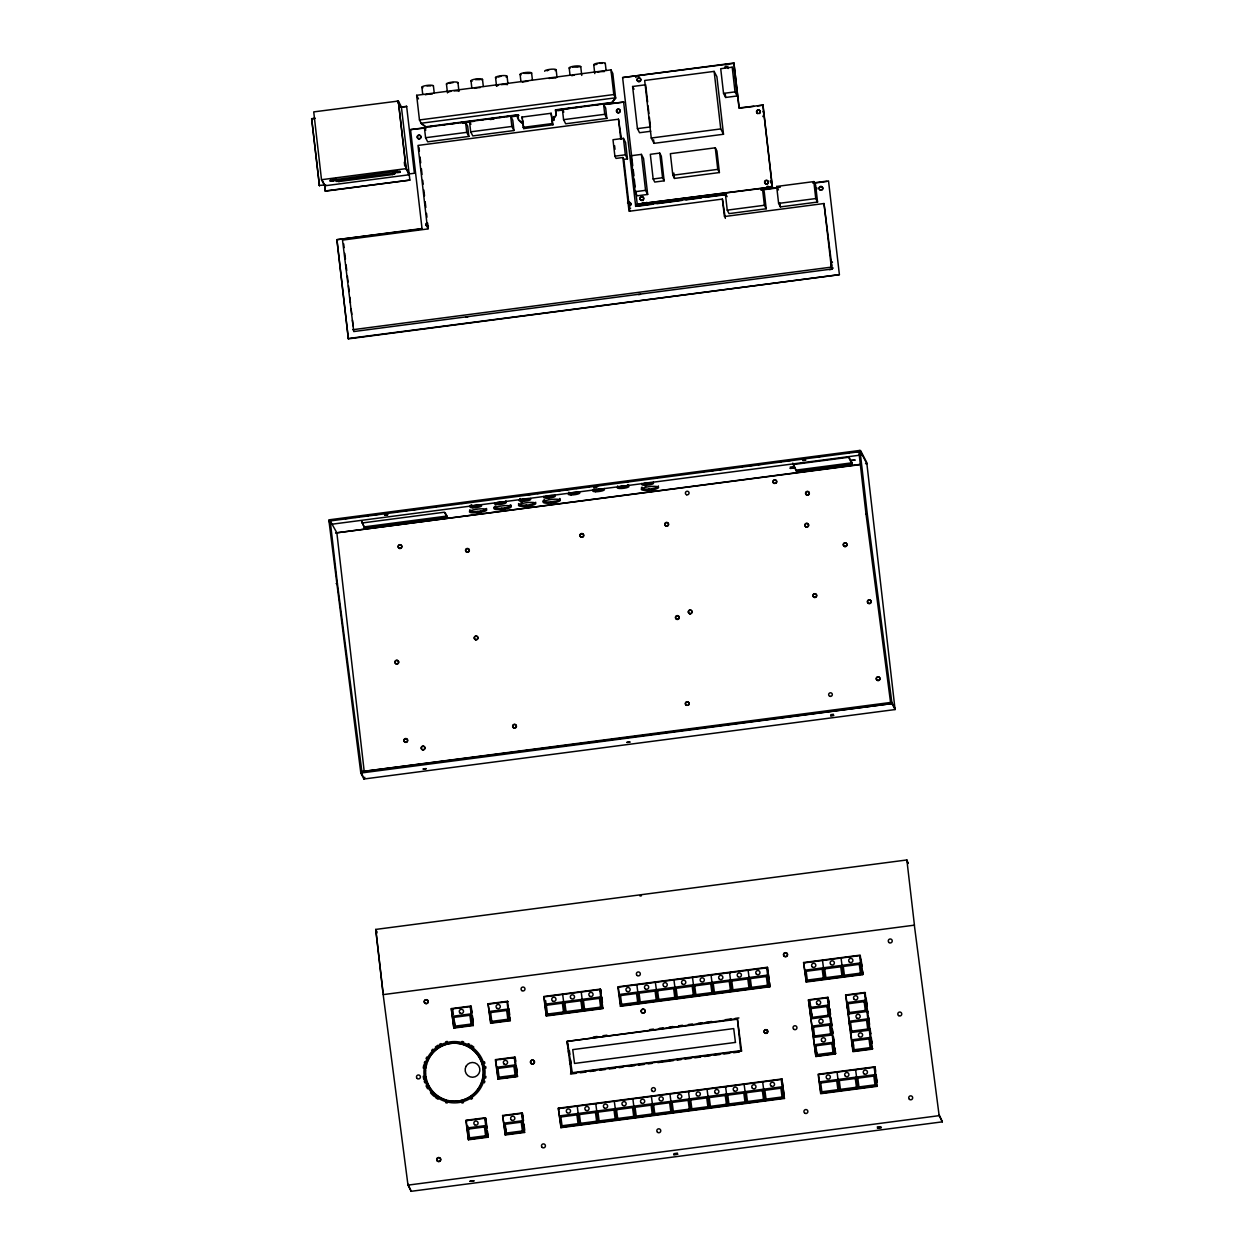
<?xml version="1.0" encoding="UTF-8"?>
<svg xmlns="http://www.w3.org/2000/svg" width="1254" height="1254" viewBox="0 0 1254 1254"><rect width="100%" height="100%" fill="white"/><g stroke="black" fill="none" stroke-linecap="round" stroke-linejoin="round"><path stroke-width="1.5" d="M333.642 179.933L338.439 181.611L392.408 174.572C395.323 174.902 397.549 170.293 393.192 171.751L330.006 180.357L330.664 179.918M877.314 1126.86L880.794 1126.703M529.251 73.39L523.858 73.328M546.995 70.851L548.719 70.052M454.356 1021.947L455.092 1027.528L454.089 1027.575L455.014 1026.148L453.87 1017.37L452.616 1016.273L471.159 1013.843L469.905 1015.27L453.87 1017.37M490.643 1012.558L506.679 1010.473L507.933 1009.047L489.389 1011.461L490.643 1012.558L491.787 1021.352L490.863 1022.762L491.866 1022.715M513.983 1076.622L517.683 1076.136L498.136 1078.612L499.076 1077.202L497.932 1068.408L496.662 1067.311L515.206 1064.881L513.968 1066.323L497.932 1068.408M546.336 1005.285L562.372 1003.184L563.626 1001.758L564.88 1002.855L580.915 1000.755L582.169 999.328L583.423 1000.426L599.459 998.341L600.713 996.914L545.082 1004.188L546.336 1005.285L547.481 1014.063L546.556 1015.474L603.19 1008.153M469.639 1139.212L468.635 1139.275L469.576 1137.848L468.432 1129.07L467.162 1127.973L485.706 1125.543L484.467 1126.97L468.432 1129.07M547.481 1014.063L563.516 1011.962L565.099 1013.06L566.024 1011.633L564.88 1002.855M566.024 1011.633L582.06 1009.548L583.643 1010.63L584.568 1009.219L583.423 1000.426M503.998 1115.809L502.995 1115.856L521.539 1113.427L523.968 1132.033L505.409 1134.462L506.35 1133.052L505.205 1124.258L503.951 1123.161L522.495 1120.731L521.241 1122.173L505.205 1124.258M770.081 986.334L620.73 1005.771L621.655 1004.36L620.511 995.582L619.257 994.485L767.62 975.079L766.366 976.505L750.331 978.606L749.077 977.509L747.823 978.935L731.787 981.036L730.533 979.938L729.279 981.365L713.244 983.449L711.974 982.352L710.736 983.779L694.7 985.879L693.431 984.782L692.192 986.208L676.141 988.309L674.887 987.211L673.649 988.638L657.598 990.738L656.344 989.625L655.09 991.068L639.054 993.152L637.8 992.055L636.546 993.481L620.511 995.582M639.054 993.152L640.198 1001.946L639.274 1003.357L637.69 1002.259L621.655 1004.36M559.676 1108.536L558.673 1108.583L781.211 1079.475L783.64 1098.081L561.102 1127.174L562.027 1125.763L560.883 1116.985L559.629 1115.888L782.167 1086.779L780.913 1088.206L764.877 1090.306L763.623 1089.209L762.369 1090.635L746.334 1092.736L745.08 1091.623L743.826 1093.065L727.79 1095.15L726.536 1094.052L725.282 1095.479L709.247 1097.579L707.993 1096.482L706.739 1097.908L690.703 1100.009L689.449 1098.912L688.195 1100.338L672.16 1102.438L670.906 1101.325L669.652 1102.752L653.616 1104.852L652.362 1103.755L651.108 1105.182L635.073 1107.282L633.803 1106.185L632.565 1107.611L616.529 1109.712L615.259 1108.599L614.021 1110.041L597.986 1112.126L596.716 1111.028L595.478 1112.455L579.426 1114.555L578.172 1113.458L576.918 1114.884L560.883 1116.985M657.598 990.738L658.742 999.516L657.817 1000.927L656.234 999.846L640.198 1001.946M562.027 1125.763L578.063 1123.662L579.646 1124.744L580.571 1123.333L579.426 1114.555M676.141 988.309L677.285 997.087L676.361 998.497L674.777 997.416L658.742 999.516M580.571 1123.333L596.622 1121.233L598.189 1122.33L599.114 1120.919L597.986 1112.126M694.7 985.879L695.845 994.657L694.904 996.084L693.337 994.986L677.285 997.087M599.114 1120.919L615.165 1118.819L616.733 1119.9L617.673 1118.49L616.529 1109.712M713.244 983.449L714.388 992.243L713.448 993.654L711.88 992.572L695.845 994.657M635.073 1107.282L636.217 1116.06L635.276 1117.471L633.709 1116.389L617.673 1118.49M731.787 981.036L732.932 989.814L731.991 991.224L730.424 990.143L714.388 992.243M653.616 1104.852L654.76 1113.63L653.82 1115.057L652.252 1113.96L636.217 1116.06M750.331 978.606L751.475 987.384L750.535 988.795L748.967 987.713L732.932 989.814M672.16 1102.438L673.304 1111.216L672.379 1112.627L670.796 1111.546L654.76 1113.63M690.703 1100.009L691.847 1108.787L690.923 1110.198L689.339 1109.116L673.304 1111.216M709.247 1097.579L710.391 1106.357L709.466 1107.768L707.883 1106.686L691.847 1108.787M862.533 970.455L863.018 974.17L806.385 981.506L807.31 980.079L806.165 971.301L804.911 970.204L860.542 962.931L859.303 964.357L843.268 966.458L841.998 965.361L840.76 966.787L824.709 968.872L823.455 967.774L822.201 969.201L806.165 971.301M727.79 1095.15L728.935 1103.943L728.01 1105.354L726.427 1104.257L710.391 1106.357M807.31 980.079L823.345 977.995L824.928 979.076L825.853 977.665L824.709 968.872M746.334 1092.736L747.478 1101.514L746.553 1102.924L744.97 1101.843L728.935 1103.943M812.169 1017.386L811.244 1018.797L829.787 1016.383L828.22 1015.285L812.169 1017.386L811.024 1008.608L809.77 1007.511L828.314 1005.081L827.076 1006.507L811.024 1008.608M825.853 977.665L841.904 975.565L843.472 976.647L844.412 975.236L843.268 966.458M764.877 1090.306L766.022 1099.084L765.097 1100.495L763.514 1099.413L747.478 1101.514M814.598 1035.992L813.674 1037.403L832.217 1034.973L830.634 1033.892L814.598 1035.992L813.454 1027.198L812.2 1026.101L830.744 1023.687L829.49 1025.114L813.454 1027.198M815.884 1045.805L831.919 1043.704L833.158 1042.278L814.614 1044.707L815.884 1045.805L817.028 1054.583L816.088 1055.993L835.634 1053.532L834.913 1047.952M849.334 1013.906L848.331 1013.953L849.271 1012.542L848.127 1003.764L846.858 1002.651L865.401 1000.237L864.163 1001.664L848.127 1003.764M850.541 1022.355L866.577 1020.254L867.831 1018.828L849.287 1021.258L850.541 1022.355L851.685 1031.133L850.761 1032.544L870.307 1030.083L870.793 1033.798M820.727 1083.001L836.763 1080.901L838.017 1079.475L839.271 1080.572L855.306 1078.487L856.56 1077.045L857.814 1078.158L873.85 1076.057L875.104 1074.631L819.473 1081.904L820.727 1083.001L821.872 1091.779L820.931 1093.19L821.934 1093.143M852.971 1040.961L869.006 1038.861L870.26 1037.434L851.717 1039.848L852.971 1040.961L854.115 1049.739L853.175 1051.15L854.178 1051.103M821.872 1091.779L837.907 1089.679L839.49 1090.776L840.415 1089.365L839.271 1080.572M840.415 1089.365L856.451 1087.265L858.034 1088.347L858.959 1086.936L857.814 1078.158M333.83 178.632L336.291 180.451L339.003 180.513L392.957 173.428L395.919 171.046L396.045 172.064M555.491 109.85L556.086 114.976L552.544 119.961L556.259 115.305L555.491 109.85L611.78 102.483L615.495 97.828L421.156 123.237L425.811 126.795L517.886 114.757L518.451 118.519M604.193 103.831L611.952 102.812L615.651 98.157L612.83 73.484L610.964 69.879L416.642 95.304L419.463 119.961L421.328 123.566L425.984 127.124M790.13 467.131L793.249 466.66M399.995 171.249L396.342 171.673L397.408 171.155M497.979 77.121L500.973 76.228M578.204 67.136L572.435 67.073M677.489 1153.1L673.947 1153.664M384.586 513.748L387.564 513.403M384.727 514.986L387.705 514.642M387.564 513.638L384.649 513.968M387.705 514.877L384.79 515.206M593.691 487.649L596.653 487.32M596.653 487.555L593.785 487.9M802.638 460.328L805.617 459.983M805.617 460.218L802.67 460.547M423.178 768.906L426.156 768.561M426.141 768.796L423.272 769.141M626.922 742.258L629.884 741.929M629.884 742.164L627 742.509M830.65 715.626L833.612 715.282M833.471 714.278L830.822 714.67M833.644 715.501L830.665 715.83M449.089 83.375L453.274 82.529M597.515 63.703L596.183 64.565M639.995 896.014L641.468 895.779M475.376 79.613L480.094 79.598M480.627 512.525L480.721 512.259A8.715 1.787 -6.5 0 0 484.734 508.952A8.715 1.787 -6.5 0 0 470.454 510.833A8.715 1.787 -6.5 0 0 477.147 512.729L480.627 512.525L480.58 511.021A8.715 1.787 -6.5 0 0 486.568 508.481M493.841 507.243A8.715 1.787 -6.5 0 0 501.553 508.278L502.039 509.72L505.174 509.312L505.143 507.807A8.715 1.787 -6.5 0 0 511.052 505.738M518.56 504.484A8.715 1.787 -6.5 0 0 526.1 505.064C525.771 507.447 530.74 506.82 529.69 504.594A8.715 1.787 -6.5 0 0 535.709 502.243M554.284 502.901L554.378 502.619A8.715 1.787 -6.5 0 0 558.391 499.327A8.715 1.787 -6.5 0 0 544.111 501.192A8.715 1.787 -6.5 0 0 550.804 503.089L554.284 502.901L554.237 501.396A8.715 1.787 -6.5 0 0 559.692 498.449M529.611 505.879L529.831 505.832A8.715 1.787 -6.5 0 0 533.843 502.541A8.715 1.787 -6.5 0 0 519.548 504.406A8.715 1.787 -6.5 0 0 526.241 506.302L526.476 506.287M652.378 489.812L652.597 489.781A8.715 1.787 -6.5 0 0 656.61 486.489A8.715 1.787 -6.5 0 0 642.314 488.355A8.715 1.787 -6.5 0 0 649.008 490.251L652.488 490.048L652.456 488.543A8.715 1.787 -6.5 0 0 658.366 485.909M426.956 85.915L430.78 85.899M570.805 1069.615L571.291 1073.377L567.043 1041.416L737.368 1018.624L741.6 1051.103M324.661 185.811L409.18 174.761L406.03 168.647L398.255 100.837L401.405 106.935L409.87 180.106L325.35 191.157L324.661 185.811L321.51 179.714L313.735 111.888L398.349 101.041L406.014 167.832L409.165 173.93M632.737 165.81L622.611 77.56L733.903 63.014L739.217 108.252L753.873 106.339M311.65 118.675L319.425 185.67L311.65 118.675L315.13 118.221M401.405 106.935L406.735 106.449L400.465 107.28M734.076 63.343L622.611 77.56M311.76 118.879L314.895 118.472M732.211 67.199L720.721 68.704L723.542 93.376L725.658 97.467L737.148 95.962L734.327 71.306L732.211 67.199L735.032 91.871L737.148 95.962M714.137 71.384L644.666 80.475L651.265 138.018L654.008 143.348L723.495 134.256L716.896 76.713L714.137 71.384L720.736 128.927L723.495 134.256M650.732 131.262L639.54 132.72L637.424 128.629L632.596 86.495L645.653 84.786L647.628 102.013M419.463 119.961L613.802 94.552L615.651 98.157M429.824 126.623L435.577 125.87M441.33 125.118L445.154 124.616M450.923 123.864L454.747 123.362M460.5 122.61L473.934 120.854M479.686 120.102L483.527 119.6M489.279 118.848L493.12 118.346M498.873 117.594L502.713 117.092M506.538 116.591L518.059 115.086M555.663 110.18L569.253 108.393M575.069 107.64L580.9 106.872M584.772 106.371L588.659 105.853M594.49 105.101L598.362 104.584M424.401 127.453L465.563 122.061L467.679 126.168L468.855 136.435L427.692 141.827L425.576 137.721L424.401 127.453L425.811 130.181M469.513 121.56L510.676 116.167L512.792 120.259L513.968 130.541L472.805 135.918L470.689 131.827L469.513 121.56L470.924 124.287M562.403 109.411L603.566 104.019L605.682 108.126L606.858 118.393L565.695 123.785L563.579 119.679L562.403 109.411L563.814 112.139M422.065 228.886L410.544 129.601L426.046 127.579M462.836 122.767L474.451 121.246M511.256 116.434L518.999 115.415M555.804 110.603L563.548 109.6M604.209 104.27L623.755 102.076L606.325 104.348M426.203 127.908L410.544 129.601M463.008 123.096L466.88 122.578M490.126 119.538L493.998 119.036M511.428 116.763L515.3 116.246M557.905 110.681L563.72 109.929M521.899 117.092L551.149 113.268L552.967 124.773L523.717 128.598L521.899 117.092L522.526 118.331M723.542 93.376L735.032 91.871M425.576 137.721L466.739 132.344L468.855 136.435M470.689 131.827L511.851 126.45L513.968 130.541M563.579 119.679L604.741 114.302L606.858 118.393M523.075 127.375L552.324 123.55L552.967 124.773M621.529 139.288L618.488 119.208L417.99 145.433L427.567 228.98L342.514 240.094L353.753 331.558L832.248 268.983L824.003 203.524L724.404 216.55L722.398 199.072L629.038 211.283L622.877 157.518L616.043 158.412L614.883 156.17L612.987 139.727L623.442 138.363L625.558 142.454L627.439 158.897L623.834 159.368L622.877 157.518M733.903 63.014L739.045 107.922L763.012 105.132L772.386 186.83L762.745 188.1M757.526 105.853L763.012 105.132M637.424 128.629L650.481 126.92L649.854 125.682M321.51 179.714L406.03 168.647M651.265 138.018L720.736 128.927M319.315 185.467L325.695 184.855M408.114 174.071L414.384 173.256L406.625 106.245M325.241 190.953L409.87 180.106M614.883 156.17L625.323 154.806L627.439 158.897M641.437 154.383L630.997 155.747L635.12 191.721L637.236 195.812L647.675 194.448L643.553 158.474L641.437 154.383L645.559 190.342L647.675 194.448M659.729 153.082L650.324 154.32L653.162 178.977L654.745 182.049L664.15 180.811L661.313 156.154L659.729 153.082L662.551 177.739L664.15 180.811M715.282 147.8L670.357 153.678L672.834 175.246L674.48 178.429L719.404 172.55L716.927 150.966L715.282 147.8L717.758 169.368L719.404 172.55M672.834 175.246L717.758 169.368M653.162 178.977L662.551 177.739M635.12 191.721L645.559 190.342M813.078 182.927L828.518 180.905L839.396 274.657L348.361 338.862L336.856 239.686L421.893 228.557M336.856 239.686L420.137 229.137M772.386 186.83L637.126 204.167L762.448 188.319L764.25 191.799L766.194 208.76L729.044 213.619L727.242 210.139L725.298 193.163L727.101 196.659M776.665 186.454L813.815 181.595L815.617 185.075L817.561 202.051L780.411 206.91L778.609 203.414L776.665 186.454L778.452 189.934M635.559 206.142L726.238 194.276M760.974 189.746L780.27 187.222M637.643 206.22L653.083 204.198M656.955 203.697L682.035 200.405M685.891 199.903L701.331 197.897M705.187 197.38L724.483 194.856M761.147 190.059L776.587 188.053M813.25 183.256L826.762 181.485M727.242 210.139L764.391 205.28L766.194 208.76M778.609 203.414L815.758 198.555L817.561 202.051M352.797 329.708L831.308 267.133L832.248 268.983M348.189 338.533L839.396 274.657M866.89 463.761L859.993 450.405L328.83 519.861L360.823 773.044L363.911 779.016L895.074 709.56L866.749 462.522L860.902 451.221L855.087 451.973M345.258 518.639L349.129 518.137M354.945 517.385L358.816 516.867M364.632 516.115L368.519 515.598M374.335 514.845L378.206 514.344M384.022 513.576L387.894 513.074M393.709 512.306L397.596 511.804M403.412 511.036L407.284 510.535M413.099 509.767L416.986 509.265M422.802 508.513L426.673 507.995M432.489 507.243L436.361 506.726M461.566 503.434L465.438 502.932M527.479 494.813L531.351 494.311M537.167 493.543L541.054 493.041M546.869 492.289L550.741 491.772M556.557 491.019L560.428 490.502M566.244 489.75L570.131 489.232M575.947 488.48L579.818 487.978M585.634 487.21L589.505 486.709M595.321 485.941L599.208 485.439M624.398 482.147L628.285 481.63M653.475 478.338L657.362 477.837M700.014 472.256L703.886 471.755M709.701 470.987L713.573 470.485M719.388 469.717L723.276 469.215M729.091 468.447L732.963 467.946M738.778 467.178L742.65 466.676M748.466 465.924L752.353 465.406M758.168 464.654L762.04 464.137M777.543 462.115L781.43 461.613M787.246 460.845L791.117 460.343M816.323 457.052L820.194 456.534M845.4 453.243L849.271 452.741M860.432 453.838L861.686 453.682L861.827 454.904L860.134 451.628L328.971 521.1L330.664 524.376L859.883 455.171M793.014 464.56L848.597 457.287L852.093 464.043L796.509 471.316L792.873 463.322L796.509 471.316M362.014 522.996L444.449 512.212L447.067 517.291L364.632 528.075L361.873 521.758L364.632 528.075M501.788 508.262L504.923 507.854M526.335 505.048L529.596 504.876L529.737 506.099M652.488 490.048L652.346 488.825L648.867 489.013A8.715 1.787 -6.5 0 1 641.437 488.511M796.368 470.078L851.952 462.82L852.093 464.043M364.491 526.852L446.926 516.068L447.067 517.291M860.949 464.262L335.602 532.966L859.131 464.764M865.511 463.666L866.765 463.51M336.135 583.565L337.389 583.408L330.225 520.927L336.856 532.809L364.224 771.555M890.559 702.459L866.044 514.281L867.298 514.109L859.993 450.405M360.823 773.044L891.986 703.572L895.074 709.56M364.898 777.37L363.644 777.543L363.911 779.016M939.121 1114.618L942.35 1121.844L411.187 1191.3L407.989 1185.124L383.16 994.5L375.698 929.433L906.861 859.962L908.178 863.489L907.128 861.451M906.861 859.962L914.432 925.154L383.269 994.61M451.299 1008.608L453.838 1028.092L451.299 1008.608L470.83 1006.053L471.755 1013.138M509.673 1017.198L510.143 1020.74L490.612 1023.28L488.072 1003.796L507.604 1001.241M601.246 993.278L600.76 989.563L599.757 989.61L544.126 996.883L546.305 1015.991L543.766 996.507L600.384 989.108L600.838 992.651M620.464 1006.304L617.83 986.82L767.338 967.273L769.125 978.888M806.228 982.007L803.595 962.523L860.213 955.14L862.752 974.624L862.062 969.311M471.943 1012.072L471.206 1006.492L451.659 1008.968L452.663 1008.921L453.399 1014.502M507.98 1001.695L488.433 1004.156L489.436 1004.109M767.667 967.727L618.3 987.18L620.73 1005.771M455.014 1026.148L471.049 1024.063L472.633 1025.145L470.203 1006.539L471.206 1006.492M491.787 1021.352L507.823 1019.251L510.409 1020.286M584.568 1009.219L600.603 1007.119L602.186 1008.2L599.757 989.61M751.475 987.384L767.511 985.283L769.094 986.381L766.664 967.774M844.412 975.236L860.448 973.135L862.015 974.217L859.601 955.626L803.955 962.9L804.958 962.853M454.089 1027.575L472.633 1025.145M453.838 1028.092L473.369 1025.537M546.305 1015.991L602.923 1008.608L600.274 989.124M620.369 1006.319L769.972 986.757L769.611 982.603M806.134 982.023L862.752 974.624M834.631 1048.313L835.368 1053.971L815.837 1056.526L808.454 999.83L827.985 997.291L828.972 1004.846M845.541 994.986L865.072 992.431L872.455 1049.128L852.924 1051.667L845.635 994.971M828.377 997.729L808.83 1000.206L809.818 1000.159L810.789 1007.589M869.022 1049.159L872.721 1048.673L853.175 1051.15L845.917 995.347L865.464 992.886M593.299 1036.98L597.17 1036.462M603.002 1035.71L606.889 1035.193M649.603 1029.612L653.491 1029.095M659.322 1028.343L663.194 1027.825M669.025 1027.073L672.912 1026.556M678.727 1025.803L682.615 1025.286M688.446 1024.534L692.318 1024.016M698.149 1023.264L702.036 1022.747M705.924 1022.245L711.739 1021.477M725.329 1019.706L731.16 1018.938M735.048 1018.436L738.935 1017.934M849.271 1012.542L865.307 1010.442L867.878 1011.476M497.979 1079.13L495.346 1059.646L514.877 1057.091L515.347 1060.633M515.755 1061.26L515.269 1057.53L495.722 1060.006L498.136 1078.612M500.424 1059.473L504.139 1058.987M509.704 1058.266L513.403 1057.78M848.331 1013.953L866.875 1011.523M735.518 1042.403L574.536 1063.439L572.733 1049.614L733.715 1028.578L735.44 1042.403M499.076 1077.202L515.112 1075.101L516.679 1076.183L514.265 1057.592M851.685 1031.133L867.721 1029.032L869.304 1030.13M502.854 1078.079L508.419 1077.343M497.885 1079.13L517.416 1076.59L514.877 1057.091M571.51 1072.797L740.769 1050.664L737.43 1019.188L567.419 1041.353L572.279 1072.75M571.197 1073.377L741.506 1051.103M570.476 1074.051L576.307 1073.299M580.179 1072.781L586.01 1072.029M589.897 1071.512L595.713 1070.759M599.6 1070.242L605.431 1069.49M609.319 1068.972L615.134 1068.22M619.021 1067.703L622.909 1067.201M628.724 1066.433L634.555 1065.681M638.443 1065.163L644.258 1064.411M648.146 1063.894L652.033 1063.392M657.864 1062.624L673.398 1060.602M677.27 1060.085L681.157 1059.583M685.045 1059.081L690.876 1058.313M694.747 1057.812L700.578 1057.044M704.466 1056.542L710.281 1055.774M714.169 1055.272L720 1054.504M723.871 1054.003L729.703 1053.235M733.59 1052.733L739.421 1051.965M817.028 1054.583L833.064 1052.482L834.631 1053.579L827.374 997.776M854.115 1049.739L870.151 1047.639L871.734 1048.72L864.461 992.933M820.806 1055.46L826.37 1054.739M830.07 1054.253L835.634 1053.532M859.742 1050.366L865.307 1049.645M486.771 1128.381L485.376 1117.753L465.845 1120.292L468.385 1139.792L487.916 1137.237L487.226 1131.923M505.268 1134.98L502.619 1115.496L522.15 1112.941M560.946 1127.691L558.312 1108.207L781.9 1078.973L784.063 1094.914M874.775 1066.825L877.204 1086.325L820.68 1093.723L818.141 1074.223L874.775 1066.825L875.464 1072.154M468.479 1139.776L466.222 1120.668L485.768 1118.192L486.975 1127.487M874.148 1067.326L818.517 1074.6L820.931 1093.19L876.577 1085.917L874.148 1067.326L875.151 1067.279L875.637 1070.994M469.576 1137.848L485.611 1135.763L488.182 1136.798L487.461 1131.218M506.35 1133.052L522.385 1130.951L523.968 1132.033M766.022 1099.084L782.057 1096.984L783.64 1098.081M858.959 1086.936L874.994 1084.835L876.577 1085.917M468.635 1139.275L487.179 1136.845L484.765 1118.239M505.158 1134.98L524.689 1132.44M560.851 1127.691L784.534 1098.457M407.989 1185.124L939.152 1115.652L942.35 1121.844M554.017 501.428L550.663 501.866A8.715 1.787 -6.5 0 1 542.951 501.004M480.36 511.068L477.006 511.491A8.715 1.787 -6.5 0 1 469.56 510.989M501.929 509.5L501.694 509.516A8.715 1.787 -6.5 0 1 495.001 507.619A8.715 1.787 -6.5 0 1 509.296 505.754A8.715 1.787 -6.5 0 1 505.284 509.046L505.174 509.312M599.882 63.311L602.281 63.343M803.595 962.523L806.385 981.506M749.124 970.157L748.121 970.204L750.535 988.795L751.538 988.748M730.58 972.587L729.577 972.634L731.991 991.224L732.994 991.177M712.037 975.001L711.034 975.048L713.448 993.654L714.451 993.607M488.072 1003.796L490.863 1022.762L509.406 1020.333L506.992 1001.742M695.907 996.021L694.904 996.084L692.49 977.477M677.364 998.45L676.361 998.497L673.947 979.907M658.82 1000.88L657.817 1000.927L655.387 982.321M640.277 1003.31L639.274 1003.357L636.844 984.751M845.917 995.347L846.92 995.3M808.454 999.83L815.931 1056.511M510.143 1020.74L507.509 1001.256M567.043 1041.416L567.623 1045.178M835.274 1053.971L827.891 997.291M781.211 1079.475L782.214 1079.428M763.67 1081.857L762.667 1081.904L765.097 1100.495L766.1 1100.448M745.127 1084.271L744.124 1084.318L746.553 1102.924L747.556 1102.877M726.583 1086.701L725.58 1086.748L728.01 1105.354L729.013 1105.307M708.04 1089.13L707.037 1089.177L709.466 1107.768L710.469 1107.721M689.496 1091.56L688.493 1091.607L690.923 1110.198L691.926 1110.151M558.312 1108.207L561.102 1127.174M502.619 1115.496L505.409 1134.462M466.222 1120.668L467.225 1120.621M673.367 1112.58L672.379 1112.627L669.949 1094.021M654.823 1115.01L653.82 1115.057L651.406 1096.451M636.28 1117.424L635.276 1117.471L632.862 1098.88M518.466 119.898C531.43 129.146 514.093 120.259 517.886 114.757M722.398 199.072L725.345 218.384M849.334 457.741L851.952 462.82M632.596 86.495L634.007 89.222M894.933 708.322L891.813 702.303L360.65 771.759L362.892 776.101M553.359 119.193L553.986 120.415L553.547 116.606M416.642 95.304L418.507 98.909M397.314 101.166L400.042 106.465M322.247 180.357L324.645 184.981L325.35 191.157M445.17 512.682L446.926 516.068M329.88 521.915L330.523 523.137M375.698 929.433L376.874 931.722M377.015 932.96L375.965 930.907L383.05 992.682M407.958 1184.089L411.187 1191.3M867.298 514.109L891.986 703.572L361.904 771.586L337.389 583.408M914.323 925.029L939.152 1115.652M861.09 959.294L862.047 966.74M866.185 998.466L867.157 1005.896M868.614 1017.057L869.571 1024.502M871.279 1037.513L872 1043.093M876.123 1074.709L877.095 1082.155M860.902 960.454L861.592 965.768M865.809 998.106L866.796 1005.661M867.282 1009.439L867.784 1013.216M868.27 1016.994L869.257 1024.565M869.759 1028.343L870.495 1034.001M870.981 1037.779L871.718 1043.453M875.919 1075.697L876.609 1081.011M859.303 964.357L860.448 973.135M864.163 1001.664L865.307 1010.442M866.577 1020.254L867.721 1029.032M869.006 1038.861L870.151 1047.639M873.85 1076.057L874.994 1084.835M852.971 1041.808L853.457 1045.523M841.058 958.056L843.472 976.647M855.604 1069.74L858.034 1088.347M846.873 1004.423L847.359 1008.2M849.334 1023.327L849.82 1027.104M850.573 1032.763L851.058 1036.556M851.795 1042.215L852.281 1045.993M840.76 966.787L841.904 975.565M855.306 1078.487L856.451 1087.265M828.612 999.595L829.333 1005.175M829.819 1008.89L830.556 1014.47M831.041 1018.185L831.998 1025.631M832.484 1029.346L832.969 1033.061M833.455 1036.792L834.427 1044.221M829.458 1008.624L830.195 1014.298M830.697 1018.076L831.684 1025.631M832.17 1029.409L832.656 1033.186M833.158 1036.964L834.145 1044.519M822.514 960.47L824.928 979.076M837.061 1072.17L839.49 1090.776M822.201 969.201L823.345 977.995M827.076 1006.507L828.22 1015.285M829.49 1025.114L830.634 1033.892M831.919 1043.704L833.064 1052.482M836.763 1080.901L837.907 1089.679M811.526 1013.169L812.012 1016.9M816.605 1052.231L817.091 1055.946M767.338 967.273L769.878 986.757M781.9 1078.973L784.44 1098.457M766.366 976.505L767.511 985.283M780.913 1088.206L782.057 1096.984M747.823 978.935L748.967 987.713M762.369 1090.635L763.514 1099.413M729.279 981.365L730.424 990.143M743.826 1093.065L744.97 1101.843M710.736 983.779L711.88 992.572M725.282 1095.479L726.427 1104.257M692.192 986.208L693.337 994.986M706.739 1097.908L707.883 1106.686M673.649 988.638L674.777 997.416M688.195 1100.338L689.339 1109.116M655.09 991.068L656.234 999.846M669.652 1102.752L670.796 1111.546M636.546 993.481L637.69 1002.259M651.108 1105.182L652.252 1113.96M632.565 1107.611L633.709 1116.389M601.732 996.993L602.453 1002.573M601.309 996.193L602.218 1003.294M614.319 1101.294L616.733 1119.9M599.459 998.341L600.603 1007.119M614.021 1110.041L615.165 1118.819M581.213 992.024L583.643 1010.63M595.775 1103.724L598.189 1122.33M580.915 1000.755L582.06 1009.548M595.478 1112.455L596.622 1121.233M562.67 994.453L565.099 1013.06M577.232 1106.153L579.646 1124.744M569.379 1050.57L569.865 1054.269M570.586 1059.818L571.072 1063.517M562.372 1003.184L563.516 1011.962M576.918 1114.884L578.063 1123.662M568.36 1050.821L568.846 1054.583M569.582 1060.21L570.068 1063.972M545.615 1000.551L546.101 1004.266M508.952 1009.125L509.688 1014.705M516.476 1066.841L517.197 1072.421M522.542 1113.38L523.514 1120.825M524 1124.54L524.721 1130.12M508.528 1008.326L509.218 1013.655M516.037 1065.947L516.726 1071.261M522.385 1114.712L523.075 1120.026M523.545 1123.568L524.235 1128.882M522.056 1112.941L524.595 1132.44M506.679 1010.473L507.823 1019.251M513.968 1066.323L515.112 1075.101M521.241 1122.173L522.385 1130.951M505.691 1128.835L506.412 1134.415M472.429 1015.803L473.15 1021.383M472.209 1016.68L472.899 1021.994M470.736 1006.053L473.275 1025.553M485.282 1117.753L487.822 1137.253M469.905 1015.27L471.049 1024.063M484.467 1126.97L485.611 1135.763M467.946 1126.202L468.432 1129.917M860.902 451.221L861.043 452.443M858.88 451.801L866.044 514.281M824.003 203.524L831.308 267.133M813.815 181.595L815.758 198.555M779.972 203.132L780.411 206.91M762.855 104.803L772.213 186.501M762.448 188.319L764.391 205.28M725.22 93.674L725.658 97.467M673.853 173.036L674.48 178.429M653.616 139.821L654.008 143.348M648.067 105.853L648.945 113.503M649.384 117.343L650.262 124.992M633.176 169.635L633.991 175.717M634.273 179.228L635.151 186.909M635.59 190.749L637.298 204.496M623.583 101.746L635.715 206.471M623.442 138.363L625.323 154.806M623.834 159.368L629.774 211.205M618.488 119.208L620.777 139.257M610.964 69.879L613.802 94.552M605.29 63.358L606.09 70.428M614.57 145.636L614.993 149.289M649.102 488.997L649.353 490.455M603.566 104.019L604.741 114.302M593.753 64.753L594.772 73.594M580.743 66.603L581.746 75.428M569.191 67.935L570.006 75.005M556.165 69.958L556.98 77.027M551.149 113.268L552.324 123.55M531.602 72.936L532.417 80.005M520.112 74.441L520.927 81.51M522.73 120.039L523.717 128.598M507.071 76.337L507.886 83.422M510.676 116.167L511.851 126.45M550.882 501.835L551.149 503.309M495.549 77.45L496.553 86.291M482.508 79.363L483.307 86.432M526.461 505.284L526.602 506.522M471.018 80.852L471.817 87.921M465.563 122.061L466.739 132.344M457.945 82.56L458.964 91.401M501.898 508.497L502.039 509.72M446.455 84.065L447.474 92.906M433.398 85.774L434.213 92.843M477.225 511.475L477.492 512.933M421.908 87.278L422.723 94.348M418.93 147.282L419.385 151.17M420.043 156.985L420.717 162.816M421.391 168.647L422.049 174.478M422.723 180.31L423.162 184.197M423.836 190.028L424.51 195.843M425.169 201.675L425.843 207.506M426.517 213.337L426.956 217.224M427.63 223.055L428.288 228.886M404.321 162.236L404.744 166.061M394.618 172.833L394.728 173.851M393.066 170.732L393.192 171.751M392.283 173.538L392.408 174.572M339.003 180.513L339.129 181.532M343.69 243.856L344.129 247.665M344.787 253.386L345.446 259.108M346.088 264.829L346.747 270.55M347.405 276.256L348.063 281.978M348.502 285.802L349.161 291.508M349.819 297.229L350.462 302.951M351.12 308.672L351.778 314.393M352.437 320.115L353.095 325.836M336.291 180.451L336.401 181.485M335.602 178.24L335.727 179.275M333.407 179.212L333.533 180.247M337.012 240.016L348.361 338.862M427.285 1062.499A29.061 28.983 87.2 0 1 463.322 1044.519A29.061 28.983 87.2 0 1 482.492 1080.023A29.061 28.983 87.2 0 1 447.788 1100.479M446.33 1100.071A29.061 28.983 87.2 0 1 427.253 1081.889M426.799 1080.446A29.061 28.983 87.2 0 1 425.858 1075.979M425.702 1074.474A29.061 28.983 87.2 0 1 425.702 1069.913M425.858 1068.392A29.061 28.983 87.2 0 1 426.815 1063.941M447.176 1103.034A31.695 31.616 87.2 0 1 445.578 1102.611M438.038 1099.241A31.695 31.616 87.2 0 1 435.31 1097.344M434.025 1096.309A31.695 31.616 87.2 0 1 430.53 1092.783M427.614 1088.754A31.695 31.616 87.2 0 1 426.046 1085.839M424.777 1082.766A31.695 31.616 87.2 0 1 424.26 1081.199M423.836 1079.584A31.695 31.616 87.2 0 1 423.241 1076.324M423.241 1068.047A31.695 31.616 87.2 0 1 423.852 1064.787M424.291 1063.188A31.695 31.616 87.2 0 1 424.792 1061.605M426.062 1058.548A31.695 31.616 87.2 0 1 426.815 1057.059M431.674 1050.382A31.695 31.616 87.2 0 1 432.849 1049.206M435.357 1047.059A31.695 31.616 87.2 0 1 438.101 1045.178M439.527 1044.347A31.695 31.616 87.2 0 1 441 1043.594M445.64 1041.823A31.695 31.616 87.2 0 1 447.239 1041.384M461.989 1041.416A31.695 31.616 87.2 0 1 463.588 1041.839M468.212 1043.626A31.695 31.616 87.2 0 1 469.686 1044.378M471.128 1045.225A31.695 31.616 87.2 0 1 473.855 1047.106M484.389 1061.683A31.695 31.616 87.2 0 1 484.906 1063.267M485.674 1066.48A31.695 31.616 87.2 0 1 485.925 1068.126M485.925 1076.402A31.695 31.616 87.2 0 1 485.659 1078.048M484.875 1081.261A31.695 31.616 87.2 0 1 484.373 1082.845M472.46 1098.379A31.695 31.616 87.2 0 1 471.081 1099.272M463.525 1102.627A31.695 31.616 87.2 0 1 461.927 1103.065M757.604 113.581A1.85 1.803 -27.3 0 1 757.087 110.854A1.85 1.803 -27.3 0 1 759.893 110.775A1.85 1.803 -27.3 0 1 759.438 113.534M724.577 68.296A1.85 1.803 -27.3 0 1 726.552 66.352A1.85 1.803 -27.3 0 1 728.213 68.515M724.781 68.155A1.85 1.803 -27.3 0 1 727.806 67.12M640.136 81.369A1.85 1.803 -27.3 0 1 637.236 80.35A1.85 1.803 -27.3 0 1 639.446 78.171A1.85 1.803 -27.3 0 1 640.481 81.024M642.879 200.217A1.85 1.803 -27.3 0 1 640.104 198.9A1.85 1.803 -27.3 0 1 642.534 196.941A1.85 1.803 -27.3 0 1 643.255 199.903M765.222 183.633A1.85 1.803 -27.3 0 1 766.022 180.654A1.85 1.803 -27.3 0 1 768.404 182.582A1.85 1.803 -27.3 0 1 765.583 183.93M762.949 111.512A4.232 4.123 -27.3 0 1 762.855 116.559M725.047 64.659A4.232 4.123 -27.3 0 1 728.26 64.659M771.492 186A4.232 4.123 -27.3 0 1 765.003 187.724M770.254 181.125A4.232 4.123 -27.3 0 1 771.539 182.833M770.489 180.78A4.232 4.123 -27.3 0 1 770.74 182.912M768.106 186.203A4.232 4.123 -27.3 0 1 767.04 186.485M646.845 202.302A4.232 4.123 -27.3 0 1 640.371 204.01M635.715 77.45A4.232 4.123 -27.3 0 1 636.499 76.682M638.521 75.836A4.232 4.123 -27.3 0 1 639.618 75.82M643.474 202.505A4.232 4.123 -27.3 0 1 642.409 202.787M774.047 483.464A1.85 1.803 -27.3 0 1 773.436 480.752A1.85 1.803 -27.3 0 1 776.257 480.58A1.85 1.803 -27.3 0 1 775.881 483.339M870.919 602.782A1.85 1.803 -27.3 0 1 867.815 602.861A1.85 1.803 -27.3 0 1 869.1 600.055A1.85 1.803 -27.3 0 1 871.122 602.343M876.938 680.17A1.85 1.803 -27.3 0 1 877.486 677.144A1.85 1.803 -27.3 0 1 880.026 678.853A1.85 1.803 -27.3 0 1 877.33 680.436M689.104 704.137A1.85 1.803 -27.3 0 1 688.289 705.281M686.455 705.391A1.85 1.803 -27.3 0 1 686.126 702.397A1.85 1.803 -27.3 0 1 689.057 703.196M665.89 526.069A1.85 1.803 -27.3 0 1 665.278 523.373A1.85 1.803 -27.3 0 1 668.1 523.2A1.85 1.803 -27.3 0 1 667.724 525.959M581.527 537.323A1.85 1.803 -27.3 0 1 580.43 534.486A1.85 1.803 -27.3 0 1 583.518 534.659A1.85 1.803 -27.3 0 1 582.013 537.355M406.939 742.007A1.85 1.803 -27.3 0 1 404.039 740.989A1.85 1.803 -27.3 0 1 406.265 738.81A1.85 1.803 -27.3 0 1 407.284 741.663M513.732 727.963A1.85 1.803 -27.3 0 1 513.152 725.251A1.85 1.803 -27.3 0 1 515.974 725.125A1.85 1.803 -27.3 0 1 515.566 727.884M396.076 663.93A1.85 1.803 -27.3 0 1 395.465 661.124A1.85 1.803 -27.3 0 1 398.38 661.219A1.85 1.803 -27.3 0 1 397.471 663.977M543.515 500.205A8.715 1.787 -6.5 0 1 544.612 499.672M548.531 498.637A8.715 1.787 -6.5 0 1 549.393 498.481M579.301 492.179A5.862 1.207 -6.5 0 1 574.144 493.512A5.862 1.207 -6.5 0 1 568.658 493.449M568.689 492.352A5.862 1.207 -6.5 0 1 568.987 492.211M518.498 503.842A8.715 1.787 -6.5 0 1 518.811 503.528M520.943 502.572A8.715 1.787 -6.5 0 1 522.354 502.196M604.24 488.433A5.862 1.207 -6.5 0 1 598.393 490.33A5.862 1.207 -6.5 0 1 592.593 489.703M627.517 484.655A5.862 1.207 -6.5 0 1 625.997 486.615A5.862 1.207 -6.5 0 1 617.642 486.991M617.532 486.082A5.862 1.207 -6.5 0 1 617.783 485.925M641.452 487.571A8.715 1.787 -6.5 0 1 642.095 487.148M645.12 486.129A8.715 1.787 -6.5 0 1 645.904 485.956M623.74 485.878A5.862 1.207 -6.5 0 1 627.925 487.304A5.862 1.207 -6.5 0 1 617.956 488.276A5.862 1.207 -6.5 0 1 623.128 485.941M494.781 506.412A8.715 1.787 -6.5 0 1 495.785 505.989M510.221 504.735A8.715 1.787 -6.5 0 1 510.974 505.096M469.576 510.049A8.715 1.787 -6.5 0 1 470.046 509.735M653.334 482.132A5.862 1.207 -6.5 0 1 647.503 483.919A5.862 1.207 -6.5 0 1 641.703 483.401M555.067 494.734A5.862 1.207 -6.5 0 1 550.349 496.615A5.862 1.207 -6.5 0 1 543.609 496.427M530.379 498.465A5.862 1.207 -6.5 0 1 524.893 499.954A5.862 1.207 -6.5 0 1 519.219 499.735M519.72 498.7A5.862 1.207 -6.5 0 1 520.253 498.496M506.005 501.459A5.862 1.207 -6.5 0 1 500.801 503.105A5.862 1.207 -6.5 0 1 494.656 502.948M505.754 500.989A5.862 1.207 -6.5 0 1 506.005 501.208M481.411 504.735A5.862 1.207 -6.5 0 1 475.642 506.397A5.862 1.207 -6.5 0 1 469.889 505.989M470.955 504.986A5.862 1.207 -6.5 0 1 471.77 504.704M499.766 502.07A5.862 1.207 -6.5 0 1 505.817 503.026A5.862 1.207 -6.5 0 1 496.145 504.5A5.862 1.207 -6.5 0 1 498.575 502.243M611.466 72.748A9.515 1.944 -6.5 0 1 611.921 73.312M765.379 1030.145A1.583 1.583 0 0 1 767.589 1031.039A1.583 1.583 0 0 1 766.413 1033.108M570.053 68.437A5.815 1.191 -6.5 0 1 574.802 66.086A5.815 1.191 -6.5 0 1 580.053 67.277M571.777 75.742A5.815 1.191 -6.5 0 1 574.316 75.13M597.374 72.23A5.815 1.191 -6.5 0 1 604.381 71.572M549.017 78.485A5.815 1.191 -6.5 0 1 555.867 78.061M522.401 82.262A5.815 1.191 -6.5 0 1 527.809 81.244M496.85 85.946A5.815 1.191 -6.5 0 1 498.528 85.256M501.208 84.676A5.815 1.191 -6.5 0 1 507.509 84.645M474.388 88.344A5.815 1.191 -6.5 0 1 480.141 87.592M447.944 92.247A5.815 1.191 -6.5 0 1 451.174 91.26M454.136 90.868A5.815 1.191 -6.5 0 1 457.898 90.946M425.294 94.771A5.815 1.191 -6.5 0 1 432.316 94.034M594.694 65.239A5.815 1.191 -6.5 0 1 598.44 62.998A5.815 1.191 -6.5 0 1 605.165 63.672M544.722 71.306A5.815 1.191 -6.5 0 1 551.697 69.174A5.815 1.191 -6.5 0 1 555.13 70.647M521.162 74.895A5.815 1.191 -6.5 0 1 525.285 72.56A5.815 1.191 -6.5 0 1 531.132 73.594M496.129 77.999A5.815 1.191 -6.5 0 1 501.694 75.663A5.815 1.191 -6.5 0 1 506.099 77.043M472.068 81.322A5.815 1.191 -6.5 0 1 476.175 78.986A5.815 1.191 -6.5 0 1 482.022 80.021M446.8 84.331A5.815 1.191 -6.5 0 1 452.38 82.106A5.815 1.191 -6.5 0 1 457.475 83.234M422.974 87.749A5.815 1.191 -6.5 0 1 426.329 85.507A5.815 1.191 -6.5 0 1 433.351 86.087M427.206 226.347A1.85 1.803 -27.3 0 1 426.25 223.98M819.897 189.934A1.85 1.803 -27.3 0 1 819.708 187.269A1.85 1.803 -27.3 0 1 822.42 187.269A1.85 1.803 -27.3 0 1 822.122 189.934M627.674 203.211A1.85 1.803 -27.3 0 1 630.825 203.618A1.85 1.803 -27.3 0 1 628.834 206.111M620.103 111.81A1.85 1.803 -27.3 0 1 617.281 112.546A1.85 1.803 -27.3 0 1 617.329 109.678A1.85 1.803 -27.3 0 1 620.134 110.415M428.445 226.018A1.85 1.803 -27.3 0 1 426.062 225.046A1.85 1.803 -27.3 0 1 427.097 222.679M830.838 263.701A1.85 1.803 -27.3 0 1 830.791 266.585M627.502 202.882A1.85 1.803 -27.3 0 1 630.652 203.289A1.85 1.803 -27.3 0 1 628.662 205.781M467.82 316.839A4.232 4.123 -27.3 0 1 465.657 317.121M640.512 294.267A4.232 4.123 -27.3 0 1 638.349 294.549M816.856 189.04A4.232 4.123 -27.3 0 1 816.871 187.959M833.158 267.995A4.232 4.123 -27.3 0 1 832.358 268.748M831.402 269.296A4.232 4.123 -27.3 0 1 829.239 269.579M831.543 261.631A4.232 4.123 -27.3 0 1 832.484 262.18M630.652 208.133A4.232 4.123 -27.3 0 1 629.586 208.415M851.294 460.453L854.946 460.061L851.294 460.453M470.015 1181.268L473.918 1180.86L470.015 1181.268M673.743 1154.636L677.646 1154.229L673.743 1154.636M877.471 1127.989L881.374 1127.581L877.471 1127.989M790.271 468.369L793.829 468.134L790.271 468.369M396.562 172.503L400.104 172.284L396.562 172.503M330.225 181.172L333.768 180.952L330.225 181.172M766.884 1030.177L765.614 1030.286L766.884 1030.177M466.033 1066.308A7.399 7.383 87.2 0 0 472.695 1077.249A7.399 7.383 87.2 0 0 478.793 1065.994A7.399 7.383 87.2 0 0 466.033 1066.308M428.774 1058.345A29.061 28.983 87.2 0 0 454.951 1101.294A29.061 28.983 87.2 0 0 478.95 1057.091A29.061 28.983 87.2 0 0 428.774 1058.345M757.871 113.424A1.85 1.803 -27.3 0 0 760.112 111.136A1.85 1.803 -27.3 0 0 757.024 110.415A1.85 1.803 -27.3 0 0 757.871 113.424M638.599 81.416A1.85 1.803 -27.3 0 0 640.559 78.892A1.85 1.803 -27.3 0 0 637.408 78.532A1.85 1.803 -27.3 0 0 638.599 81.416M641.327 200.123A1.85 1.803 -27.3 0 0 643.537 197.803A1.85 1.803 -27.3 0 0 640.433 197.113A1.85 1.803 -27.3 0 0 641.327 200.123M765.849 183.789A1.85 1.803 -27.3 0 0 768.2 181.626A1.85 1.803 -27.3 0 0 765.159 180.733A1.85 1.803 -27.3 0 0 765.849 183.789M844.992 546.619A1.85 1.803 -27.3 0 0 846.905 544.064A1.85 1.803 -27.3 0 0 843.738 543.75A1.85 1.803 -27.3 0 0 844.992 546.619M806.479 527.119A1.85 1.803 -27.3 0 0 808.548 524.689A1.85 1.803 -27.3 0 0 805.429 524.172A1.85 1.803 -27.3 0 0 806.479 527.119M807.294 495.22A1.85 1.803 -27.3 0 0 809.206 492.681A1.85 1.803 -27.3 0 0 806.04 492.367A1.85 1.803 -27.3 0 0 807.294 495.22M814.395 597.468A1.85 1.803 -27.3 0 0 816.667 595.227A1.85 1.803 -27.3 0 0 813.611 594.443A1.85 1.803 -27.3 0 0 814.395 597.468M690.092 613.833A1.85 1.803 -27.3 0 0 691.91 611.215A1.85 1.803 -27.3 0 0 688.744 611.011A1.85 1.803 -27.3 0 0 690.092 613.833M686.643 494.766A1.85 1.803 -27.3 0 0 689.026 492.634A1.85 1.803 -27.3 0 0 686.001 491.709A1.85 1.803 -27.3 0 0 686.643 494.766M677.003 619.429A1.85 1.803 -27.3 0 0 679.198 617.093A1.85 1.803 -27.3 0 0 676.094 616.435A1.85 1.803 -27.3 0 0 677.003 619.429M466.974 552.246A1.85 1.803 -27.3 0 0 469.294 550.051A1.85 1.803 -27.3 0 0 466.237 549.205A1.85 1.803 -27.3 0 0 466.974 552.246M475.627 639.775A1.85 1.803 -27.3 0 0 477.946 637.581A1.85 1.803 -27.3 0 0 474.905 636.734A1.85 1.803 -27.3 0 0 475.627 639.775M830.258 696.393A1.85 1.803 -27.3 0 0 832.17 693.838A1.85 1.803 -27.3 0 0 829.004 693.54A1.85 1.803 -27.3 0 0 830.258 696.393M422.817 749.908A1.85 1.803 -27.3 0 0 424.871 747.462A1.85 1.803 -27.3 0 0 421.736 746.976A1.85 1.803 -27.3 0 0 422.817 749.908M399.65 548.484A1.85 1.803 -27.3 0 0 401.797 546.117A1.85 1.803 -27.3 0 0 398.694 545.506A1.85 1.803 -27.3 0 0 399.65 548.484M844.867 546.368A1.85 1.803 -27.3 0 0 846.779 543.828A1.85 1.803 -27.3 0 0 843.613 543.515A1.85 1.803 -27.3 0 0 844.867 546.368M806.353 526.868A1.85 1.803 -27.3 0 0 808.422 524.438A1.85 1.803 -27.3 0 0 805.287 523.921A1.85 1.803 -27.3 0 0 806.353 526.868M807.168 494.985A1.85 1.803 -27.3 0 0 809.081 492.43A1.85 1.803 -27.3 0 0 805.914 492.117A1.85 1.803 -27.3 0 0 807.168 494.985M814.269 597.233A1.85 1.803 -27.3 0 0 816.542 594.992A1.85 1.803 -27.3 0 0 813.485 594.192A1.85 1.803 -27.3 0 0 814.269 597.233M689.966 613.582A1.85 1.803 -27.3 0 0 691.785 610.98A1.85 1.803 -27.3 0 0 688.618 610.761A1.85 1.803 -27.3 0 0 689.966 613.582M774.361 483.37A1.85 1.803 -27.3 0 0 776.524 481.019A1.85 1.803 -27.3 0 0 773.42 480.392A1.85 1.803 -27.3 0 0 774.361 483.37M868.693 603.346A1.85 1.803 -27.3 0 0 871.028 601.152A1.85 1.803 -27.3 0 0 867.972 600.29A1.85 1.803 -27.3 0 0 868.693 603.346M877.643 680.342A1.85 1.803 -27.3 0 0 879.806 677.991A1.85 1.803 -27.3 0 0 876.703 677.364A1.85 1.803 -27.3 0 0 877.643 680.342M686.769 705.297A1.85 1.803 -27.3 0 0 688.932 702.945A1.85 1.803 -27.3 0 0 685.828 702.318A1.85 1.803 -27.3 0 0 686.769 705.297M676.878 619.178A1.85 1.803 -27.3 0 0 679.057 616.858A1.85 1.803 -27.3 0 0 675.953 616.2A1.85 1.803 -27.3 0 0 676.878 619.178M666.203 525.99A1.85 1.803 -27.3 0 0 668.366 523.623A1.85 1.803 -27.3 0 0 665.263 522.996A1.85 1.803 -27.3 0 0 666.203 525.99M581.401 537.088A1.85 1.803 -27.3 0 0 583.518 534.69A1.85 1.803 -27.3 0 0 580.398 534.126A1.85 1.803 -27.3 0 0 581.401 537.088M466.849 552.011A1.85 1.803 -27.3 0 0 469.168 549.816A1.85 1.803 -27.3 0 0 466.112 548.97A1.85 1.803 -27.3 0 0 466.849 552.011M475.501 639.524A1.85 1.803 -27.3 0 0 477.821 637.33A1.85 1.803 -27.3 0 0 474.78 636.483A1.85 1.803 -27.3 0 0 475.501 639.524M405.45 742.133A1.85 1.803 -27.3 0 0 407.425 739.625A1.85 1.803 -27.3 0 0 404.258 739.233A1.85 1.803 -27.3 0 0 405.45 742.133M514.046 727.884A1.85 1.803 -27.3 0 0 516.24 725.549A1.85 1.803 -27.3 0 0 513.137 724.89A1.85 1.803 -27.3 0 0 514.046 727.884M396.405 663.821A1.85 1.803 -27.3 0 0 398.474 661.391A1.85 1.803 -27.3 0 0 395.339 660.874A1.85 1.803 -27.3 0 0 396.405 663.821M422.692 749.673A1.85 1.803 -27.3 0 0 424.745 747.212A1.85 1.803 -27.3 0 0 421.61 746.741A1.85 1.803 -27.3 0 0 422.692 749.673M399.524 548.233A1.85 1.803 -27.3 0 0 401.672 545.882A1.85 1.803 -27.3 0 0 398.568 545.271A1.85 1.803 -27.3 0 0 399.524 548.233M595.619 491.725A5.862 1.207 -6.5 0 0 604.381 489.718A5.862 1.207 -6.5 0 0 595.666 489.624A5.862 1.207 -6.5 0 0 595.619 491.725M644.728 485.298A5.862 1.207 -6.5 0 0 653.491 483.307A5.862 1.207 -6.5 0 0 644.775 483.213A5.862 1.207 -6.5 0 0 644.728 485.298M571.072 494.938A5.862 1.207 -6.5 0 0 579.834 492.932A5.862 1.207 -6.5 0 0 571.119 492.838A5.862 1.207 -6.5 0 0 571.072 494.938M546.525 498.151A5.862 1.207 -6.5 0 0 555.287 496.145A5.862 1.207 -6.5 0 0 546.556 496.051A5.862 1.207 -6.5 0 0 546.525 498.151M521.962 501.349A5.862 1.207 -6.5 0 0 530.724 499.358A5.862 1.207 -6.5 0 0 522.009 499.264A5.862 1.207 -6.5 0 0 521.962 501.349M472.868 507.776A5.862 1.207 -6.5 0 0 481.63 505.785A5.862 1.207 -6.5 0 0 472.899 505.675A5.862 1.207 -6.5 0 0 472.868 507.776M889.039 942.538A1.975 1.975 0 0 0 892.221 941.237A1.975 1.975 0 0 0 889.494 939.136A1.975 1.975 0 0 0 889.039 942.538M909.479 1099.397A1.975 1.975 0 0 0 912.661 1098.081A1.975 1.975 0 0 0 909.934 1095.996A1.975 1.975 0 0 0 909.479 1099.397M898.554 1015.568A1.975 1.975 0 0 0 901.736 1014.267A1.975 1.975 0 0 0 899.008 1012.182A1.975 1.975 0 0 0 898.554 1015.568M542.23 1147.426A1.975 1.975 0 0 0 545.412 1146.125A1.975 1.975 0 0 0 542.684 1144.04A1.975 1.975 0 0 0 542.23 1147.426M521.805 990.566A1.975 1.975 0 0 0 524.971 989.265A1.975 1.975 0 0 0 522.26 987.18A1.975 1.975 0 0 0 521.805 990.566M531.32 1063.596A1.975 1.975 0 0 0 534.486 1062.295A1.975 1.975 0 0 0 531.774 1060.21A1.975 1.975 0 0 0 531.32 1063.596M531.21 1063.596A1.975 1.975 0 0 0 534.392 1062.295A1.975 1.975 0 0 0 531.665 1060.21A1.975 1.975 0 0 0 531.21 1063.596M657.582 1132.346A1.975 1.975 0 0 0 660.748 1131.045A1.975 1.975 0 0 0 658.036 1128.945A1.975 1.975 0 0 0 657.582 1132.346M637.142 975.487A1.975 1.975 0 0 0 640.308 974.186A1.975 1.975 0 0 0 637.596 972.085A1.975 1.975 0 0 0 637.142 975.487M804.692 1113.097A1.975 1.975 0 0 0 807.858 1111.796A1.975 1.975 0 0 0 805.146 1109.696A1.975 1.975 0 0 0 804.692 1113.097M793.766 1029.268A1.975 1.975 0 0 0 796.948 1027.966A1.975 1.975 0 0 0 794.221 1025.882A1.975 1.975 0 0 0 793.766 1029.268M427.645 1057.577A30.645 30.551 87.2 0 0 455.265 1102.862A30.645 30.551 87.2 0 0 480.548 1056.244A30.645 30.551 87.2 0 0 427.645 1057.577M784.518 956.347A1.975 1.975 0 0 0 787.543 954.717A1.975 1.975 0 0 0 784.612 952.93A1.975 1.975 0 0 0 784.424 956.347A1.975 1.975 0 0 0 787.449 954.733A1.975 1.975 0 0 0 784.518 952.93A1.975 1.975 0 0 0 784.518 956.347M764.736 1032.982A1.897 1.897 0 0 0 767.809 1031.807A1.897 1.897 0 0 0 765.238 1029.738A1.897 1.897 0 0 0 764.736 1032.982A1.583 1.583 0 0 0 767.276 1031.666A1.583 1.583 0 0 0 764.971 1030.161A1.583 1.583 0 0 0 764.83 1032.904M437.552 1161.11A1.975 1.975 0 0 0 440.718 1159.809A1.975 1.975 0 0 0 438.007 1157.724A1.975 1.975 0 0 0 437.458 1161.126A1.975 1.975 0 0 0 440.624 1159.809A1.975 1.975 0 0 0 437.912 1157.724A1.975 1.975 0 0 0 437.552 1161.11M425.059 1003.216A1.975 1.975 0 0 0 428.225 1001.915A1.975 1.975 0 0 0 425.514 999.83A1.975 1.975 0 0 0 425.059 1003.216A1.975 1.975 0 0 0 428.131 1001.915A1.975 1.975 0 0 0 425.404 999.83A1.975 1.975 0 0 0 424.949 1003.216M417.237 1078.503A1.975 1.975 0 0 0 420.403 1077.202A1.975 1.975 0 0 0 417.692 1075.117A1.975 1.975 0 0 0 417.237 1078.503M652.378 1091.278A1.975 1.975 0 0 0 655.403 1089.648A1.975 1.975 0 0 0 652.488 1087.861A1.975 1.975 0 0 0 652.378 1091.278M642.158 1012.793A1.975 1.975 0 0 0 645.183 1011.163A1.975 1.975 0 0 0 642.252 1009.376A1.975 1.975 0 0 0 642.158 1012.793A1.975 1.975 0 0 0 645.089 1011.179A1.975 1.975 0 0 0 642.158 1009.376A1.975 1.975 0 0 0 642.064 1012.809M460.03 1013.013A2.116 2.1 0 0 0 463.494 1011.806A2.116 2.1 0 0 0 460.72 1009.423A2.116 2.1 0 0 0 460.03 1013.013M496.803 1008.2A2.116 2.1 0 0 0 500.268 1006.993A2.116 2.1 0 0 0 497.493 1004.611A2.116 2.1 0 0 0 496.803 1008.2M756.491 974.233A2.116 2.1 0 0 0 759.94 973.041A2.116 2.1 0 0 0 757.165 970.659A2.116 2.1 0 0 0 756.491 974.233M737.948 976.662A2.116 2.1 0 0 0 741.396 975.455A2.116 2.1 0 0 0 738.622 973.073A2.116 2.1 0 0 0 737.948 976.662M830.869 964.514A2.116 2.1 0 0 0 834.333 963.307A2.116 2.1 0 0 0 831.559 960.925A2.116 2.1 0 0 0 830.869 964.514M849.428 962.084A2.116 2.1 0 0 0 852.877 960.877A2.116 2.1 0 0 0 850.102 958.495A2.116 2.1 0 0 0 849.428 962.084M678.32 1098.065A2.116 2.1 0 0 0 681.768 1096.858A2.116 2.1 0 0 0 678.994 1094.476A2.116 2.1 0 0 0 678.32 1098.065M604.146 1107.768A2.116 2.1 0 0 0 607.594 1106.561A2.116 2.1 0 0 0 604.82 1104.178A2.116 2.1 0 0 0 604.146 1107.768M567.043 1112.611A2.116 2.1 0 0 0 570.507 1111.405A2.116 2.1 0 0 0 567.733 1109.022A2.116 2.1 0 0 0 567.043 1112.611M715.407 1093.206A2.116 2.1 0 0 0 718.856 1092.015A2.116 2.1 0 0 0 716.081 1089.632A2.116 2.1 0 0 0 715.407 1093.206M752.494 1088.362A2.116 2.1 0 0 0 755.958 1087.155A2.116 2.1 0 0 0 753.184 1084.773A2.116 2.1 0 0 0 752.494 1088.362M696.863 1095.635A2.116 2.1 0 0 0 700.312 1094.428A2.116 2.1 0 0 0 697.537 1092.046A2.116 2.1 0 0 0 696.863 1095.635M771.038 1085.933A2.116 2.1 0 0 0 774.502 1084.726A2.116 2.1 0 0 0 771.727 1082.343A2.116 2.1 0 0 0 771.038 1085.933M733.951 1090.792A2.116 2.1 0 0 0 737.415 1089.585A2.116 2.1 0 0 0 734.64 1087.202A2.116 2.1 0 0 0 733.951 1090.792M859.131 1036.588A2.116 2.1 0 0 0 862.58 1035.381A2.116 2.1 0 0 0 859.805 1032.998A2.116 2.1 0 0 0 859.131 1036.588M854.287 999.391A2.116 2.1 0 0 0 857.736 998.184A2.116 2.1 0 0 0 854.962 995.801A2.116 2.1 0 0 0 854.287 999.391M856.701 1017.982A2.116 2.1 0 0 0 860.166 1016.79A2.116 2.1 0 0 0 857.391 1014.408A2.116 2.1 0 0 0 856.701 1017.982M863.975 1073.785A2.116 2.1 0 0 0 867.423 1072.578A2.116 2.1 0 0 0 864.649 1070.195A2.116 2.1 0 0 0 863.975 1073.785M817.185 1004.235A2.116 2.1 0 0 0 820.649 1003.028A2.116 2.1 0 0 0 817.874 1000.645A2.116 2.1 0 0 0 817.185 1004.235M822.044 1041.431A2.116 2.1 0 0 0 825.493 1040.224A2.116 2.1 0 0 0 822.718 1037.857A2.116 2.1 0 0 0 822.044 1041.431M819.614 1022.841A2.116 2.1 0 0 0 823.063 1021.634A2.116 2.1 0 0 0 820.304 1019.251A2.116 2.1 0 0 0 819.614 1022.841M845.431 1076.214A2.116 2.1 0 0 0 848.88 1075.007A2.116 2.1 0 0 0 846.105 1072.625A2.116 2.1 0 0 0 845.431 1076.214M826.888 1078.628A2.116 2.1 0 0 0 830.336 1077.437A2.116 2.1 0 0 0 827.562 1075.054A2.116 2.1 0 0 0 826.888 1078.628M504.092 1064.05A2.116 2.1 0 0 0 507.541 1062.843A2.116 2.1 0 0 0 504.766 1060.461A2.116 2.1 0 0 0 504.092 1064.05M474.592 1124.697A2.116 2.1 0 0 0 478.04 1123.506A2.116 2.1 0 0 0 475.266 1121.123A2.116 2.1 0 0 0 474.592 1124.697M511.366 1119.9A2.116 2.1 0 0 0 514.814 1118.693A2.116 2.1 0 0 0 512.04 1116.311A2.116 2.1 0 0 0 511.366 1119.9M585.587 1110.182A2.116 2.1 0 0 0 589.051 1108.991A2.116 2.1 0 0 0 586.276 1106.608A2.116 2.1 0 0 0 585.587 1110.182M552.497 1000.911A2.116 2.1 0 0 0 555.945 999.704A2.116 2.1 0 0 0 553.171 997.322A2.116 2.1 0 0 0 552.497 1000.911M812.326 966.928A2.116 2.1 0 0 0 815.79 965.737A2.116 2.1 0 0 0 813.015 963.354A2.116 2.1 0 0 0 812.326 966.928M571.04 998.482A2.116 2.1 0 0 0 574.489 997.291A2.116 2.1 0 0 0 571.714 994.908A2.116 2.1 0 0 0 571.04 998.482M589.584 996.068A2.116 2.1 0 0 0 593.048 994.861A2.116 2.1 0 0 0 590.273 992.478A2.116 2.1 0 0 0 589.584 996.068M663.758 986.365A2.116 2.1 0 0 0 667.222 985.158A2.116 2.1 0 0 0 664.448 982.775A2.116 2.1 0 0 0 663.758 986.365M622.689 1105.338A2.116 2.1 0 0 0 626.138 1104.131A2.116 2.1 0 0 0 623.363 1101.749A2.116 2.1 0 0 0 622.689 1105.338M626.671 991.209A2.116 2.1 0 0 0 630.135 990.017A2.116 2.1 0 0 0 627.361 987.635A2.116 2.1 0 0 0 626.671 991.209M645.214 988.795A2.116 2.1 0 0 0 648.679 987.588A2.116 2.1 0 0 0 645.904 985.205A2.116 2.1 0 0 0 645.214 988.795M719.404 979.092A2.116 2.1 0 0 0 722.853 977.885A2.116 2.1 0 0 0 720.078 975.502A2.116 2.1 0 0 0 719.404 979.092M700.861 981.506A2.116 2.1 0 0 0 704.309 980.314A2.116 2.1 0 0 0 701.535 977.932A2.116 2.1 0 0 0 700.861 981.506M682.301 983.935A2.116 2.1 0 0 0 685.766 982.728A2.116 2.1 0 0 0 682.991 980.346A2.116 2.1 0 0 0 682.301 983.935M659.776 1100.495A2.116 2.1 0 0 0 663.225 1099.288A2.116 2.1 0 0 0 660.45 1096.905A2.116 2.1 0 0 0 659.776 1100.495M641.233 1102.909A2.116 2.1 0 0 0 644.681 1101.702A2.116 2.1 0 0 0 641.907 1099.319A2.116 2.1 0 0 0 641.233 1102.909M418.914 138.959A1.85 1.803 -27.3 0 0 420.889 136.467A1.85 1.803 -27.3 0 0 417.739 136.059A1.85 1.803 -27.3 0 0 418.914 138.959M418.742 138.63A1.85 1.803 -27.3 0 0 420.717 136.137A1.85 1.803 -27.3 0 0 417.566 135.73A1.85 1.803 -27.3 0 0 418.742 138.63M820.586 189.965A1.85 1.803 -27.3 0 0 822.577 187.473A1.85 1.803 -27.3 0 0 819.426 187.065A1.85 1.803 -27.3 0 0 820.586 189.965M617.987 112.578A1.85 1.803 -27.3 0 0 619.962 110.086A1.85 1.803 -27.3 0 0 616.811 109.678A1.85 1.803 -27.3 0 0 617.987 112.578"/></g></svg>
